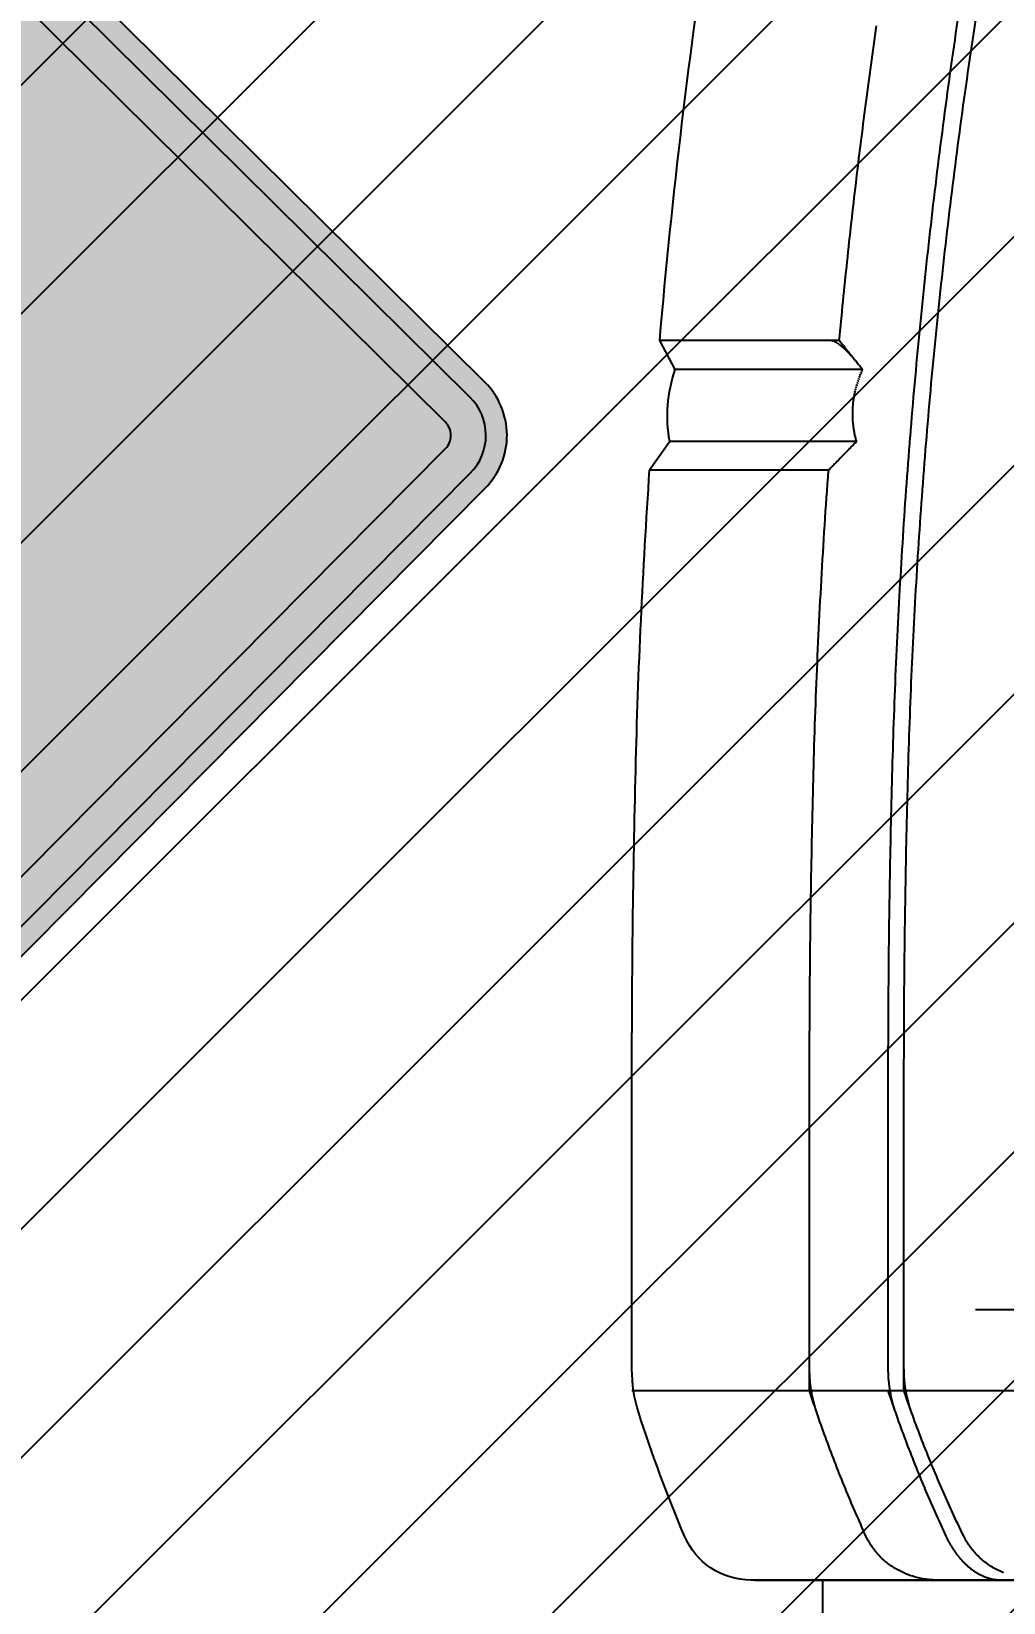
# Model space of a CAD drawing. Header units: metres. Extents: x 668617 to 675126, y 2286318 to 2293677.
# Drawn here: x 672211.438 to 672212.189, y 2287824.052 to 2287825.266 of the extents above; entities that cross this region are included whole.
import ezdxf

# ---------------------------------------------------------------- set-up
doc = ezdxf.new("R2010")
doc.units = ezdxf.units.M
doc.header["$MEASUREMENT"] = 0
doc.layers.add('DMTG_SECCIONES_VIALES', color=250, linetype='Continuous')
doc.layers.add('SPP-00_OBRAS_EN_EL_CAMINO', color=7, linetype='Continuous')
doc.styles.get("Standard").update_dxf_attribs({"font": 'arial.ttf'})
doc.dimstyles.get("Standard").update_dxf_attribs({"dimtxt": 0.18, "dimasz": 0.18, "dimexe": 0.18, "dimexo": 0.0625, "dimgap": 0.09, "dimtad": 0, "dimtih": 1, "dimtoh": 1, "dimdec": 4, "dimzin": 0, "dimdsep": 46, "dimtxsty": 'Standard', "dimcen": 0.09, "dimadec": 0, "dimazin": 0, "dimtfac": 1, "dimtdec": 4, "dimtofl": 0, "dimtmove": 0, "dimatfit": 3, "dimfxl": 1, "dimtolj": 1, "dimtzin": 0, "dimarcsym": 0})

# ---------------------------------------------------------------- blocks, each defined once
blk = doc.blocks.new('*D448')
at = {"layer": 'Defpoints', "color": 0, "transparency": 16777216}
for p in [(672216.3035, 2287827.5932), (672208.0435, 2287822.5467), (672216.3035, 2287822.5467)]:
    blk.add_point(p, dxfattribs=at)
at = {"layer": 'DMTG_SECCIONES_VIALES', "color": 0, "lineweight": -2, "transparency": 16777216}
for p, q in [((672208.0435, 2287822.6092), (672208.0435, 2287827.7732)), ((672216.3035, 2287822.6092), (672216.3035, 2287827.7732)), ((672208.2235, 2287827.5932), (672211.8497, 2287827.5932)), ((672216.1235, 2287827.5932), (672212.4974, 2287827.5932))]:
    blk.add_line(p, q, dxfattribs=at)
at = {"layer": 'DMTG_SECCIONES_VIALES', "color": 0, "transparency": 16777216}
for points in [[(672208.2235, 2287827.6232), (672208.2235, 2287827.5632), (672208.0435, 2287827.5932)], [(672216.1235, 2287827.6232), (672216.1235, 2287827.5632), (672216.3035, 2287827.5932)]]:
    blk.add_solid(points, dxfattribs=at)
at = {"layer": 'DMTG_SECCIONES_VIALES', "color": 0, "transparency": 16777216, "insert": (672212.1735, 2287827.5932), "char_height": 0.18, "attachment_point": 5}
blk.add_mtext('\\A1;8.26', dxfattribs=at)
blk = doc.blocks.new('veh contruccion')
at = {"color": 0}
for p, q in [((1.20008, 1.62428), (1.30024, 1.62428)), ((1.29152, 1.60821), (1.30024, 1.62428)), ((1.1871, 1.60821), (1.29152, 1.60821)), ((1.19046, 1.56801), (1.29465, 1.56801)), ((1.29465, 1.56801), (1.30585, 1.55194)), ((1.2061, 1.55194), (1.30585, 1.55194)), ((1.16404, 1.03846), (1.16404, 1.2143)), ((1.17279, 1.05067), (1.17279, 1.2143)), ((1.21667, 1.03846), (1.21667, 1.2143)), ((1.31571, 1.05067), (1.31571, 1.2143)), ((0.22646, 1.08368), (1.12414, 1.08368)), ((0.22646, 1.03846), (1.31571, 1.03846)), ((1.24715, 0.93295), (-0.99976, 0.93295)), ((0.25661, 0.93295), (1.24938, 0.93295)), ((1.20919, 0.90783), (1.20919, 0.93295))]:
    blk.add_line(p, q, dxfattribs=at)
for centre, radius, start, end in [((-2.54381, 1.28952), 3.85859, 4.97718, 8.58399), ((-2.2036, 1.2937), 3.36636, 7.75499, 8.76682), ((-2.30816, 1.29256), 3.47978, 7.51878, 8.49738), ((-2.36386, 1.29166), 3.57942, 7.80887, 8.16273), ((-2.36606, 1.29136), 3.58164, 7.45511, 7.80874), ((-2.36605, 1.29135), 3.58163, 7.10171, 7.45534), ((-2.21425, 1.29225), 3.37711, 6.74636, 7.75499), ((-2.31548, 1.29158), 3.48716, 6.54243, 7.51898), ((-2.36848, 1.29104), 3.58408, 6.74844, 7.10184), ((-2.37081, 1.29077), 3.58643, 6.39527, 6.74844), ((-2.22261, 1.29125), 3.38553, 5.7404, 6.74651), ((-2.32197, 1.29084), 3.49369, 5.56757, 6.54228), ((-2.3731, 1.2905), 3.58874, 6.04241, 6.39535), ((-2.37535, 1.29025), 3.591, 5.68988, 6.04259), ((-2.37526, 1.29027), 3.59091, 5.33707, 5.68978), ((-2.22956, 1.29057), 3.39252, 4.73602, 5.74006), ((-2.32691, 1.29037), 3.49865, 4.59414, 5.56747), ((4.46494, -1.0069), 4.19314, 141.16955, 141.20485), ((4.46827, -1.00269), 4.1931, 141.20767, 141.24296), ((4.12942, -1.92953), 4.60386, 129.53158, 129.53456), ((4.10352, -1.95257), 4.60528, 129.09762, 129.1006), ((4.07182, -1.97271), 4.60107, 128.63013, 128.63311), ((4.04012, -2.00154), 4.604, 128.09496, 128.09794), ((4.00843, -2.02748), 4.60505, 127.58249, 127.58547), ((3.97383, -2.05343), 4.60471, 127.04153, 127.04451), ((3.93345, -2.07937), 4.60134, 126.44251, 126.44548), ((3.89886, -2.10822), 4.60421, 125.88003, 125.88301), ((3.8651, -2.15921), 4.6261, 125.16793, 125.17114), ((3.80651, -2.1717), 4.60289, 124.47916, 124.48214), ((3.76033, -2.20635), 4.60567, 123.75858, 123.76156), ((3.70256, -2.2381), 4.60044, 122.93763, 122.94061), ((3.73536, -2.41213), 4.76481, 122.12809, 122.13084), ((3.59281, -2.31031), 4.60325, 121.29639, 121.29936), ((3.72321, -2.67879), 4.98649, 120.37453, 120.37728), ((3.64177, -2.72892), 4.98947, 119.27388, 119.27663), ((3.5572, -2.77276), 4.98728, 118.17721, 118.17997), ((3.53858, -2.96492), 5.14898, 116.98188, 116.98486), ((3.35041, -2.90683), 5.01384, 115.36359, 115.36657), ((3.33494, -3.18692), 5.26201, 113.9021, 113.90485), ((3.13107, -3.10518), 5.10697, 112.17947, 112.18222), ((3.06335, -3.3877), 5.34571, 110.36141, 110.36393), ((3.00841, -3.76821), 5.6863, 108.50584, 108.50813), ((2.80892, -3.84727), 5.70198, 106.34993, 106.35222), ((2.73629, -4.48864), 6.30194, 104.072141, 104.074204), ((2.39968, -4.37744), 6.11956, 101.264642, 101.267163), ((2.20563, -5.30378), 7, 98.222768, 98.224372), ((1.85592, -5.1315), 6.7871, 95.506311, 95.507915), ((1.51699, -6.32653), 7.95694, 92.247978, 92.249582), ((4.45062, -1.02449), 4.19304, 141.00089, 141.03618), ((4.49304, -1.10334), 4.27575, 140.56688, 140.57009), ((4.48781, -1.10854), 4.27502, 140.46533, 140.46854), ((4.48258, -1.11374), 4.2743, 140.36375, 140.36695), ((4.41544, -1.07049), 4.19502, 140.23048, 140.23369), ((4.47212, -1.12953), 4.27635, 140.1051, 140.10831), ((4.4642, -1.13203), 4.27189, 140.00794, 140.01115), ((4.45897, -1.14262), 4.2747, 139.85101, 139.85422), ((4.45374, -1.14782), 4.27406, 139.74932, 139.75253), ((4.44851, -1.1584), 4.27693, 139.59265, 139.59586), ((4.52985, -1.24032), 4.39198, 139.46398, 139.46673), ((4.43535, -1.17152), 4.27544, 139.33842, 139.34162), ((4.45445, -1.02003), 4.19321, 141.04581, 141.0811), ((4.42743, -1.17941), 4.27459, 139.18579, 139.189), ((4.41951, -1.1873), 4.27378, 139.03311, 139.03632), ((4.41428, -1.1952), 4.27502, 138.90409, 138.9073), ((4.40637, -1.20309), 4.27425, 138.75138, 138.75459), ((4.32908, -1.14723), 4.17932, 138.62567, 138.62865), ((4.39321, -1.21621), 4.27305, 138.49673, 138.49994), ((4.38799, -1.22679), 4.27617, 138.3409, 138.34411), ((4.37738, -1.23469), 4.27351, 138.16407, 138.16728), ((4.37216, -1.24259), 4.2749, 138.03532, 138.03852), ((4.36155, -1.25317), 4.27412, 137.8315, 137.83471), ((4.45778, -1.01557), 4.19301, 141.08652, 141.12182), ((4.35364, -1.26376), 4.27538, 137.65192, 137.65512), ((4.34572, -1.27166), 4.27487, 137.49903, 137.50224), ((4.33512, -1.28225), 4.27423, 137.29512, 137.29833), ((4.32721, -1.29284), 4.27562, 137.11572, 137.11892), ((4.3166, -1.30074), 4.27325, 136.93815, 136.94136), ((4.3925, -1.38992), 4.3896, 136.76067, 136.76411), ((4.29811, -1.32191), 4.27428, 136.55482, 136.55803), ((4.2902, -1.3325), 4.27584, 136.37568, 136.37889), ((4.2796, -1.3404), 4.27364, 136.19773, 136.20094), ((4.26631, -1.35638), 4.27515, 135.91668, 135.91989), ((4.46161, -1.01087), 4.19303, 141.13404, 141.16934), ((4.25571, -1.36428), 4.27306, 135.73848, 135.74169), ((4.24511, -1.38026), 4.27666, 135.48286, 135.48607), ((4.23451, -1.38816), 4.27466, 135.30451, 135.30772), ((4.21853, -1.40145), 4.2727, 135.02392, 135.02713), ((4.20793, -1.41474), 4.27463, 134.79432, 134.79752), ((4.28114, -1.5163), 4.39833, 134.53548, 134.53892), ((4.18138, -1.4413), 4.27493, 134.28415, 134.28736), ((4.1654, -1.45459), 4.27334, 134.00316, 134.00637), ((4.15211, -1.47058), 4.27566, 133.7231, 133.72631), ((4.21729, -1.57187), 4.39397, 133.42147, 133.42445), ((4.12285, -1.49717), 4.27484, 133.18697, 133.19018), ((4.10418, -1.51585), 4.27576, 132.8301, 132.83331), ((4.08821, -1.52914), 4.2747, 132.54873, 132.55194), ((4.06954, -1.54513), 4.27393, 132.21626, 132.21947), ((4.11441, -1.63289), 4.36915, 131.8753, 131.87874), ((4.02954, -1.57979), 4.27305, 131.50006, 131.50327), ((4.01088, -1.59847), 4.27476, 131.1436, 131.1468), ((3.98953, -1.61715), 4.27487, 130.76012, 130.76333), ((3.96549, -1.63584), 4.27344, 130.34918, 130.35239), ((3.94414, -1.65452), 4.27395, 129.96566, 129.96887), ((4.46498, -1.05017), 4.22036, 140.92267, 140.95773), ((1.1309, 1.58206), 0.06198, 23.82539, 24.94838), ((1.1287, 1.58108), 0.06439, 22.75141, 23.83246), ((1.13302, 1.5829), 0.05971, 21.58147, 22.74732), ((1.13147, 1.58228), 0.06137, 20.45152, 21.58574), ((4.46858, -1.0462), 4.22065, 140.96029, 140.99536), ((1.13254, 1.58269), 0.06023, 19.28681, 20.44257), ((4.50353, -1.07861), 4.26822, 140.92242, 140.92585), ((4.5035, -1.09026), 4.27555, 140.79781, 140.80102), ((4.49827, -1.09545), 4.27479, 140.6963, 140.69951), ((1.2155, 1.58207), 0.08039, 349.92764, 18.97213), ((1.1322, 1.58256), 0.06059, 18.14598, 19.29487), ((1.13388, 1.58311), 0.05882, 16.95365, 18.14837), ((1.13381, 1.58309), 0.0589, 15.7665, 16.94839), ((1.13413, 1.58318), 0.05856, 14.5797, 15.76846), ((1.13435, 1.58324), 0.05834, 13.38785, 14.5812), ((1.13503, 1.5834), 0.05764, 12.17717, 13.38473), ((1.13618, 1.58362), 0.05646, 354.17669, 11.92494), ((1.13592, 1.58365), 0.05673, 353.19155, 355.03162), ((-2.23573, 1.29005), 3.3987, 3.73394, 4.73615), ((-2.33264, 1.2899), 3.50441, 3.62251, 4.59424), ((1.13324, 1.58419), 0.05947, 344.21923, 345.9658), ((1.13419, 1.58395), 0.05849, 345.96598, 347.75059), ((1.13463, 1.58385), 0.05804, 347.74894, 349.54753), ((1.135, 1.58378), 0.05766, 349.55071, 351.36099), ((1.1355, 1.58371), 0.05715, 351.3602, 353.18675), ((11.217, 11.36497), 14.01827, 224.336478, 224.347937), ((11.22574, 11.35543), 14.01786, 224.295071, 224.306531), ((11.23373, 11.3474), 14.01797, 224.260224, 224.271683), ((11.24247, 11.33785), 14.01757, 224.218814, 224.230273), ((11.25196, 11.32981), 14.01876, 224.179673, 224.191132), ((11.06124, 11.13031), 13.74295, 224.149005, 224.160694), ((11.07058, 11.1209), 13.74311, 224.105448, 224.117136), ((11.07844, 11.11224), 13.74272, 224.068389, 224.080078), ((-2.38103, 1.28977), 3.5967, 3.69073, 4.18003), ((-2.54381, 1.28952), 3.85859, 1.41086, 3.89964), ((-2.38264, 1.28966), 3.59832, 3.2018, 3.69088), ((-2.23963, 1.28979), 3.40261, 2.73292, 3.73399), ((-2.33596, 1.28968), 3.50773, 2.65182, 3.62263), ((-2.38447, 1.28957), 3.60014, 2.71265, 3.2015), ((-2.38446, 1.28956), 3.60014, 2.22403, 2.71287), ((-2.24351, 1.2896), 3.4065, 1.73321, 2.73313), ((-2.33844, 1.28957), 3.51022, 1.68164, 2.65177), ((-2.38438, 1.28957), 3.60006, 1.73505, 2.2239), ((-3.62853, 1.25451), 4.8447, 1.34076, 1.70402), ((-4.77145, 1.21806), 5.93545, 1.111541, 1.685414), ((-4.93935, 1.21816), 6.1121, 1.078117, 1.63526), ((-5.5976, 1.2143), 6.91331, 0, 1.410864), ((-5.23622, 1.21433), 6.45289, 1.090705, 1.363433), ((-4.94215, 1.21436), 6.10619, 0.557265, 1.115096), ((-5.12057, 1.21432), 6.29336, 0.540996, 1.082096), ((-5.23624, 1.2143), 6.45291, 0.81821, 1.090938), ((-5.23621, 1.21434), 6.45288, 0.545181, 0.817909), ((-4.94465, 1.21432), 6.10869, 359.999821, 0.557422), ((-5.12057, 1.2143), 6.29336, 0.000006, 0.541106), ((-5.23082, 1.21438), 6.44749, 0.272328, 0.545285), ((-5.24165, 1.21429), 6.45831, 0.000113, 0.272611), ((1.09267, 1.0507), 0.07137, 352.44966, 354.95911), ((1.09311, 1.05066), 0.07093, 354.95763, 357.48244), ((1.09286, 1.05067), 0.07117, 357.48458, 0.00068), ((1.09937, 1.05069), 0.07342, 352.67914, 355.11572), ((1.09951, 1.05068), 0.07328, 355.11443, 357.55537), ((1.09959, 1.05067), 0.0732, 357.55532, 359.99901), ((1.14144, 1.05068), 0.07523, 352.86527, 355.24112), ((1.14162, 1.05067), 0.07505, 355.23794, 357.6193), ((1.14157, 1.05067), 0.0751, 357.6194, 359.99915), ((1.23532, 1.05067), 0.08039, 342.25509, 0), ((0.47608, 1.27389), 0.72713, 339.95798, 341.1087), ((1.09174, 1.05088), 0.07231, 344.97731, 347.454), ((1.09234, 1.05074), 0.0717, 347.45706, 349.95483), ((1.09232, 1.05075), 0.07173, 349.95256, 352.44941), ((0.46673, 1.27301), 0.74399, 340.50413, 341.62391), ((1.09861, 1.05083), 0.07419, 345.41231, 347.82345), ((1.0989, 1.05077), 0.0739, 347.82364, 350.24441), ((1.0993, 1.0507), 0.07349, 350.24241, 352.67647), ((0.49353, 1.27272), 0.76013, 340.95804, 342.05032), ((1.14089, 1.05079), 0.07579, 345.76469, 348.1229), ((1.14119, 1.05072), 0.07548, 348.12455, 350.49238), ((1.14131, 1.0507), 0.07536, 350.48973, 352.86124), ((1.09077, 1.05115), 0.07332, 340.08252, 342.52507), ((1.09112, 1.05105), 0.07297, 342.52154, 344.976), ((1.09784, 1.05106), 0.075, 340.62278, 343.00803), ((1.09837, 1.05089), 0.07444, 343.00853, 345.41165), ((1.14039, 1.05092), 0.07631, 341.075, 343.41717), ((1.14061, 1.05086), 0.07608, 343.41453, 345.76357), ((0.54626, 1.27118), 0.80387, 337.02969, 342.25511), ((0.47512, 1.27424), 0.72815, 338.80884, 339.95796), ((0.46529, 1.27351), 0.74552, 339.38703, 340.50452), ((0.49277, 1.27298), 0.76094, 339.8668, 340.95793), ((0.47334, 1.27493), 0.73006, 337.66218, 338.80831), ((0.46399, 1.274), 0.74692, 338.27161, 339.38703), ((0.49156, 1.27342), 0.76222, 338.77809, 339.86738), ((0.47187, 1.27553), 0.73165, 336.5191, 337.66272), ((0.46357, 1.27417), 0.74736, 337.15653, 338.27127), ((0.49127, 1.27354), 0.76254, 337.68865, 338.77749), ((0.46997, 1.27636), 0.73372, 335.37867, 336.51908), ((0.46243, 1.27466), 0.74861, 336.04354, 337.15645), ((0.49007, 1.27403), 0.76383, 336.6019, 337.6889), ((0.47051, 1.2761), 0.73312, 334.23802, 335.37934), ((0.45734, 1.27694), 0.75418, 334.93775, 336.04241), ((0.49141, 1.27344), 0.76237, 335.51399, 336.60306), ((1.09635, 0.97408), 0.03822, 329.08065, 334.22655), ((1.08494, 0.98338), 0.06132, 331.69504, 333.34467), ((1.08301, 0.98435), 0.06348, 333.34374, 334.93699), ((1.1497, 0.97364), 0.03903, 330.66413, 335.49597), ((1.24938, 0.97315), 0.04019, 270, 337.02969), ((1.09351, 0.97617), 0.04176, 314.48357, 319.1956), ((1.09448, 0.97533), 0.04047, 319.19942, 324.06104), ((1.09554, 0.97456), 0.03915, 324.05656, 329.08082), ((1.09487, 0.97685), 0.04942, 320.62975, 322.67676), ((1.09253, 0.97863), 0.05236, 322.6803, 324.61227), ((1.09101, 0.97971), 0.05422, 324.60592, 326.47166), ((1.08956, 0.98067), 0.05596, 326.47602, 328.28378), ((1.0876, 0.98188), 0.05826, 328.27968, 330.01594), ((1.08593, 0.98285), 0.0602, 330.01733, 331.69767), ((1.14771, 0.97513), 0.04152, 312.03549, 316.57868), ((1.14818, 0.97469), 0.04088, 316.57643, 321.19178), ((1.14872, 0.97425), 0.04019, 321.19855, 325.89317), ((1.14931, 0.97386), 0.03948, 325.88948, 330.66794), ((1.08971, 0.98142), 0.04826, 292.94118, 297.01723), ((1.09023, 0.9804), 0.04713, 297.01382, 301.18839), ((1.09092, 0.97928), 0.04581, 301.18476, 305.48029), ((1.09174, 0.97811), 0.04438, 305.4855, 309.91872), ((1.09259, 0.97711), 0.04307, 309.91512, 314.48305), ((1.10582, 0.96529), 0.03344, 302.87442, 305.89923), ((1.10449, 0.96714), 0.03572, 305.89383, 308.7257), ((1.10306, 0.96892), 0.038, 308.7272, 311.3895), ((1.10147, 0.97073), 0.04041, 311.38839, 313.89142), ((1.09985, 0.97241), 0.04274, 313.88964, 316.25633), ((1.09816, 0.97403), 0.04508, 316.25689, 318.50075), ((1.09643, 0.97556), 0.04739, 318.4993, 320.63385), ((1.14608, 0.9774), 0.04432, 294.61555, 298.87213), ((1.1464, 0.97683), 0.04367, 298.86976, 303.18958), ((1.14675, 0.97629), 0.04303, 303.18745, 307.57279), ((1.1472, 0.9757), 0.04229, 307.57738, 312.03833), ((1.1107, 0.95331), 0.02036, 270.01932, 274.98861), ((1.11062, 0.95421), 0.02126, 274.99264, 279.75141), ((1.11042, 0.9554), 0.02247, 279.74826, 284.25044), ((1.11007, 0.95675), 0.02386, 284.25034, 288.4902), ((1.10958, 0.95823), 0.02542, 288.48265, 292.4627), ((1.10887, 0.95995), 0.02729, 292.47008, 296.17725), ((1.10802, 0.96168), 0.02921, 296.17138, 299.6343), ((1.10702, 0.96344), 0.03123, 299.63324, 302.8723), ((1.14538, 0.97971), 0.04676, 270.00029, 274.0351), ((1.1454, 0.97945), 0.0465, 274.03292, 278.08995), ((1.14543, 0.97928), 0.04633, 278.08837, 282.16075), ((1.14551, 0.97891), 0.04595, 282.16275, 286.26882), ((1.14565, 0.97841), 0.04542, 286.2666, 290.41963), ((1.14581, 0.97799), 0.04498, 290.4179, 294.61263)]:
    blk.add_arc(centre, radius, start, end, dxfattribs=at)
blk.add_point((1.31571, 1.2143), dxfattribs=at)
blk = doc.blocks.new('SPP-1')
at = {"layer": 'SPP-00_OBRAS_EN_EL_CAMINO', "true_color": 0xf05222}
h = blk.add_hatch(color=20, dxfattribs=at)
h.dxf.hatch_style = 1
edge = h.paths.add_edge_path()
edge.add_line((0.661, 23.205), (11.59, 34.134))
edge.add_arc((10.929, 34.795), 0.935, 315, 405)
edge.add_line((11.59, 35.456), (0.661, 46.385))
edge.add_arc((0, 45.724), 0.935, 45, 135)
edge.add_line((-0.661, 46.385), (-11.59, 35.456))
edge.add_arc((-10.929, 34.795), 0.935, 135, 225)
edge.add_line((-11.59, 34.134), (-0.661, 23.205))
edge.add_arc((0, 23.866), 0.935, 225, 315)
edge = h.paths.add_edge_path(flags=16)
edge.add_line((0.475, 23.391), (11.404, 34.32))
edge.add_arc((10.929, 34.795), 0.672, 315, 405)
edge.add_line((11.404, 35.27), (0.475, 46.199))
edge.add_arc((0, 45.724), 0.672, 45, 135)
edge.add_line((-0.475, 46.199), (-11.404, 35.27))
edge.add_arc((-10.929, 34.795), 0.672, 135, 225)
edge.add_line((-11.404, 34.32), (-0.475, 23.391))
edge.add_arc((0, 23.866), 0.672, 225, 315)
at = {"layer": 'SPP-00_OBRAS_EN_EL_CAMINO'}
h = blk.add_hatch(color=256, dxfattribs=at)
h.dxf.hatch_style = 1
edge = h.paths.add_edge_path()
edge.add_line((0.475, 23.391), (11.404, 34.32))
edge.add_arc((10.929, 34.795), 0.672, 315, 405)
edge.add_line((11.404, 35.27), (0.475, 46.199))
edge.add_arc((0, 45.724), 0.672, 45, 135)
edge.add_line((-0.475, 46.199), (-11.404, 35.27))
edge.add_arc((-10.929, 34.795), 0.672, 135, 225)
edge.add_line((-11.404, 34.32), (-0.475, 23.391))
edge.add_arc((0, 23.866), 0.672, 225, 315)
edge = h.paths.add_edge_path(flags=16)
edge.add_line((0.166, 23.7), (11.095, 34.629))
edge.add_arc((10.929, 34.795), 0.235, 315, 405)
edge.add_line((11.095, 34.961), (0.166, 45.89))
edge.add_arc((0, 45.724), 0.235, 45, 135)
edge.add_line((-0.166, 45.89), (-11.095, 34.961))
edge.add_arc((-10.929, 34.795), 0.235, 135, 225)
edge.add_line((-11.095, 34.629), (-0.166, 23.7))
edge.add_arc((0, 23.866), 0.235, 225, 315)
at = {"layer": 'SPP-00_OBRAS_EN_EL_CAMINO', "true_color": 0xf05222}
h = blk.add_hatch(color=20, dxfattribs=at)
h.dxf.hatch_style = 1
edge = h.paths.add_edge_path()
edge.add_line((0.166, 23.7), (11.095, 34.629))
edge.add_arc((10.929, 34.795), 0.235, 315, 405)
edge.add_line((11.095, 34.961), (0.166, 45.89))
edge.add_arc((0, 45.724), 0.235, 45, 135)
edge.add_line((-0.166, 45.89), (-11.095, 34.961))
edge.add_arc((-10.929, 34.795), 0.235, 135, 225)
edge.add_line((-11.095, 34.629), (-0.166, 23.7))
edge.add_arc((0, 23.866), 0.235, 225, 315)
at = {"layer": 'SPP-00_OBRAS_EN_EL_CAMINO', "color": 18, "true_color": 0x000000}
blk.add_lwpolyline([(0.661, 23.205), (11.59, 34.134, 0.414214), (11.59, 35.456), (0.661, 46.385, 0.414214), (-0.661, 46.385), (-11.59, 35.456, 0.414214), (-11.59, 34.134), (-0.661, 23.205, 0.414214)], format="xyb", close=True, dxfattribs=at)
at = {"layer": 'SPP-00_OBRAS_EN_EL_CAMINO', "color": 30}
for points in [[(0.475, 23.391), (11.404, 34.32, 0.414214), (11.404, 35.27), (0.475, 46.199, 0.414214), (-0.475, 46.199), (-11.404, 35.27, 0.414214), (-11.404, 34.32), (-0.475, 23.391, 0.414214)], [(0.166, 23.7), (11.095, 34.629, 0.414214), (11.095, 34.961), (0.166, 45.89, 0.414214), (-0.166, 45.89), (-11.095, 34.961, 0.414214), (-11.095, 34.629), (-0.166, 23.7, 0.414214)]]:
    blk.add_lwpolyline(points, format="xyb", close=True, dxfattribs=at)

msp = doc.modelspace()

# ---------------------------------------------------------------- hatches: boundary and pattern name
at = {"layer": 'DMTG_SECCIONES_VIALES'}
h = msp.add_hatch(dxfattribs=at)
h.set_pattern_fill('ANSI31', color=51)
h.set_pattern_definition([(45, (672091.9349, 2287769.89963), (-0.08838835, 0.08838835), [])])
h.paths.add_polyline_path([(672208.04355, 2287827.32603), (672208.04355, 2287822.54673), (672210.94355, 2287822.54673), (672210.94355, 2287822.79673), (672216.12355, 2287822.79673), (672216.12355, 2287827.32603)])

# ---------------------------------------------------------------- block references
at = {"layer": 'DMTG_SECCIONES_VIALES', "xscale": -1.385324631642285, "yscale": 1.385324631642285, "zscale": 1.385324631642285}
msp.add_blockref('veh contruccion', (672213.72452, 2287822.77729), dxfattribs=at)
at = {"layer": 'DMTG_SECCIONES_VIALES', "xscale": 0.06190782470077455, "yscale": 0.06190782470077455, "zscale": 0.06190782470077455, "rotation": 0.2797543885569381}
msp.add_blockref('SPP-1', (672211.08143, 2287822.79686), dxfattribs=at)

# ---------------------------------------------------------------- dimensions: what is measured, and where the dimension line sits
at = {"layer": 'DMTG_SECCIONES_VIALES'}
dim = msp.add_linear_dim(base=(672216.30355, 2287827.59324), p1=(672208.04355, 2287822.54673), p2=(672216.30355, 2287822.54673), dimstyle='Standard', override={"dimdec": 2}, dxfattribs=at)
dim.commit()
dim.dimension.update_dxf_attribs({"geometry": '*D448', "text_midpoint": (672212.17355, 2287827.59324)})

doc.saveas('drawing.dxf')
